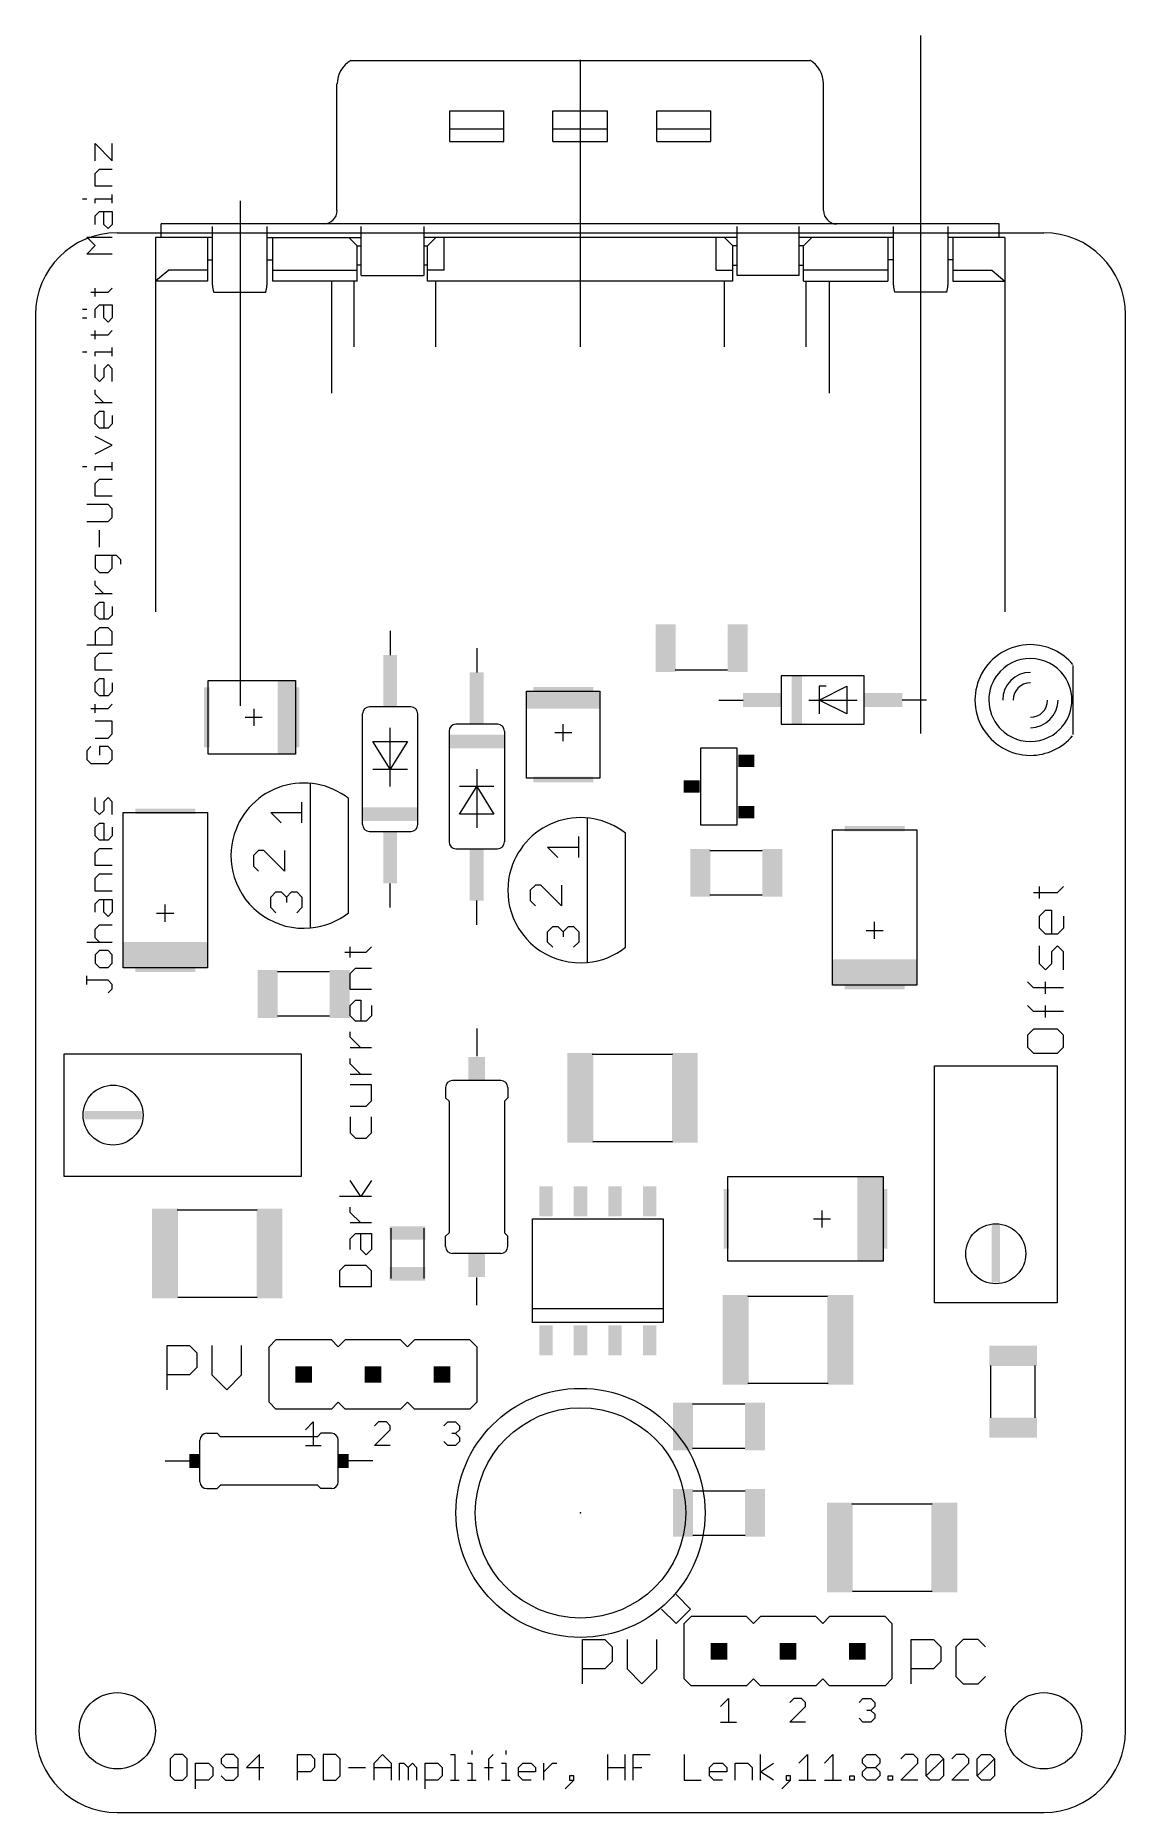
# Model space of a CAD drawing. Extents: x -20 to 20, y -11 to 54.2.
import ezdxf

# ---------------------------------------------------------------- set-up
doc = ezdxf.new("R2010")
doc.units = 0
doc.header["$MEASUREMENT"] = 0
doc.layers.get('0').update_dxf_attribs({"linetype": 'CONTINUOUS'})

# ---------------------------------------------------------------- blocks, each defined once
blk = doc.blocks.new('Op94 PD-Board')
at = {"color": 1, "lineweight": 20}
for p, q in [((12.475, 54.242), (12.475, 28.613)), ((-8.429, 53.327), (8.411, 53.327)), ((0.003, 42.812), (0.003, 53.353)), ((-8.937, 47.816), (-8.937, 52.464)), ((8.919, 47.816), (8.919, 52.464)), ((-4.797, 51.473), (-2.816, 51.473)), ((-4.797, 50.356), (-4.797, 51.473)), ((-2.816, 50.356), (-2.816, 51.473)), ((-1.013, 51.473), (0.994, 51.473)), ((-1.013, 50.356), (-1.013, 51.473)), ((0.994, 50.356), (0.994, 51.473)), ((2.797, 51.473), (4.779, 51.473)), ((2.797, 50.356), (2.797, 51.473)), ((4.779, 50.356), (4.779, 51.473)), ((-17.81, 49.647), (-17.81, 50.274)), ((-17.81, 50.274), (-17.183, 49.647)), ((-17.183, 49.647), (-17.183, 50.274)), ((-4.797, 50.813), (-2.816, 50.813)), ((-4.797, 50.356), (-2.816, 50.356)), ((-1.013, 50.813), (0.994, 50.813)), ((-1.013, 50.356), (0.994, 50.356)), ((2.797, 50.813), (4.779, 50.813)), ((2.797, 50.356), (4.779, 50.356)), ((-17.81, 49.182), (-17.653, 49.339)), ((-17.81, 48.712), (-17.81, 49.182)), ((-17.653, 49.339), (-17.183, 49.339)), ((-17.183, 48.712), (-17.81, 48.712)), ((-17.183, 48.088), (-17.183, 48.402)), ((-18.28, 48.245), (-18.124, 48.245)), ((-17.81, 48.088), (-17.81, 48.245)), ((-17.81, 48.245), (-17.183, 48.245)), ((-17.81, 47.623), (-17.653, 47.78)), ((-17.653, 47.78), (-17.183, 47.78)), ((-17.497, 47.309), (-17.497, 47.78)), ((-17.183, 47.78), (-17.183, 47.309)), ((-12.493, 48.171), (-12.493, 29.629)), ((-17.81, 47.309), (-17.81, 47.623)), ((-17.34, 47.153), (-17.497, 47.309)), ((-17.183, 47.309), (-17.34, 47.153)), ((-17, 47), (17, 47)), ((-15.389, 46.825), (-15.389, 47.333)), ((-9.42, 47.333), (-15.389, 47.333)), ((-13.509, 46.825), (-13.509, 47.231)), ((-11.503, 46.825), (-11.503, 47.231)), ((15.37, 47.333), (-9.42, 47.333)), ((-8.048, 46.825), (-8.048, 47.231)), ((5.744, 47.333), (-5.737, 47.333)), ((-5.737, 46.825), (-5.737, 47.231)), ((5.744, 46.825), (5.744, 47.231)), ((8.03, 46.825), (8.03, 47.231)), ((11.484, 46.825), (11.484, 47.231)), ((13.491, 45.072), (13.491, 47.231)), ((15.37, 46.825), (15.37, 47.333)), ((-17.81, 46.531), (-18.124, 46.844)), ((-18.124, 46.844), (-17.183, 46.844)), ((-18.124, 46.217), (-17.81, 46.531)), ((-15.389, 46.825), (-15.592, 46.825)), ((-15.592, 46.825), (-15.592, 45.225)), ((-13.509, 46.825), (-15.389, 46.825)), ((-13.687, 46.825), (-13.687, 45.225)), ((-13.509, 45.072), (-13.509, 46.825)), ((-11.503, 45.072), (-11.503, 46.825)), ((-11.503, 46.825), (-8.048, 46.825)), ((-11.3, 46.825), (-11.3, 46.012)), ((-10.792, 46.825), (-9.903, 46.825)), ((-8.201, 46.52), (-8.506, 46.825)), ((-8.201, 45.809), (-8.201, 46.52)), ((-8.201, 46.52), (-8.048, 46.52)), ((-8.048, 45.428), (-8.048, 46.825)), ((-5.737, 45.428), (-5.737, 46.825)), ((5.744, 46.825), (-5.737, 46.825)), ((-5.737, 46.52), (-5.61, 46.52)), ((-5.61, 46.52), (-5.305, 46.825)), ((-5.61, 45.809), (-5.61, 46.52)), ((-5, 45.631), (-5, 46.825)), ((4.982, 45.631), (4.982, 46.825)), ((5.591, 46.52), (5.287, 46.825)), ((5.591, 45.809), (5.591, 46.52)), ((5.744, 46.52), (5.591, 46.52)), ((5.744, 45.428), (5.744, 46.825)), ((8.03, 45.428), (8.03, 46.825)), ((11.484, 46.825), (8.03, 46.825)), ((8.182, 46.52), (8.03, 46.52)), ((8.182, 46.52), (8.487, 46.825)), ((8.182, 45.809), (8.182, 46.52)), ((10.773, 46.825), (9.884, 46.825)), ((11.281, 46.825), (11.281, 46.012)), ((11.484, 45.072), (11.484, 46.825)), ((13.669, 46.825), (13.491, 46.825)), ((15.37, 46.825), (13.669, 46.825)), ((13.669, 46.825), (13.669, 45.225)), ((15.574, 46.825), (15.37, 46.825)), ((15.574, 46.825), (15.574, 45.225)), ((-17.183, 46.217), (-18.124, 46.217)), ((-13.687, 46.012), (-13.509, 46.012)), ((-11.503, 46.012), (-11.3, 46.012)), ((-11.3, 46.012), (-11.3, 45.225)), ((-8.201, 45.631), (-8.201, 45.809)), ((-8.048, 45.809), (-8.201, 45.809)), ((-5.61, 45.809), (-5.737, 45.809)), ((-5.61, 45.225), (-5.61, 45.809)), ((5.591, 45.225), (5.591, 45.809)), ((5.591, 45.809), (5.744, 45.809)), ((8.03, 45.809), (8.182, 45.809)), ((8.182, 45.631), (8.182, 45.809)), ((11.281, 46.012), (11.281, 45.225)), ((11.484, 46.012), (11.281, 46.012)), ((13.669, 46.012), (13.491, 46.012)), ((-15.11, 45.631), (-15.592, 45.225)), ((-15.592, 45.225), (-15.592, 33.084)), ((-13.687, 45.225), (-15.592, 45.225)), ((-13.687, 45.631), (-15.11, 45.631)), ((-11.3, 45.631), (-8.201, 45.631)), ((-9.141, 45.225), (-11.3, 45.225)), ((-8.201, 45.225), (-9.141, 45.225)), ((-9.141, 45.225), (-9.141, 41.11)), ((-8.302, 42.812), (-8.302, 45.225)), ((-8.201, 45.225), (-8.201, 45.631)), ((-8.048, 45.428), (-5.762, 45.428)), ((-5, 45.631), (-5.61, 45.631)), ((5.591, 45.225), (-5.61, 45.225)), ((-5.305, 42.812), (-5.305, 45.225)), ((4.982, 45.631), (5.591, 45.631)), ((5.287, 42.812), (5.287, 45.225)), ((8.03, 45.428), (5.744, 45.428)), ((8.182, 45.225), (8.182, 45.631)), ((11.281, 45.631), (8.182, 45.631)), ((8.182, 45.225), (9.122, 45.225)), ((8.284, 42.812), (8.284, 45.225)), ((9.122, 45.225), (11.281, 45.225)), ((9.122, 45.225), (9.122, 41.11)), ((13.669, 45.631), (15.091, 45.631)), ((13.669, 45.225), (15.574, 45.225)), ((15.091, 45.631), (15.574, 45.225)), ((15.574, 45.225), (15.574, 33.084)), ((-17.967, 44.815), (-17.34, 44.815)), ((-17.81, 44.658), (-17.81, 44.971)), ((-17.34, 44.815), (-17.183, 44.971)), ((-13.459, 44.818), (-11.554, 44.818)), ((13.44, 44.818), (11.535, 44.818)), ((-20, 44), (-20, -8)), ((-18.28, 44.193), (-18.124, 44.193)), ((-18.28, 43.879), (-18.124, 43.879)), ((-17.81, 44.193), (-17.653, 44.349)), ((-17.81, 43.879), (-17.81, 44.193)), ((-17.653, 44.349), (-17.183, 44.349)), ((-17.497, 43.879), (-17.497, 44.349)), ((-17.34, 43.722), (-17.497, 43.879)), ((-17.183, 43.879), (-17.34, 43.722)), ((-17.183, 44.349), (-17.183, 43.879)), ((20, -8), (20, 44)), ((-17.967, 43.256), (-17.34, 43.256)), ((-17.81, 43.099), (-17.81, 43.412)), ((-17.34, 43.256), (-17.183, 43.412)), ((-18.28, 42.632), (-18.124, 42.632)), ((-17.81, 42.475), (-17.81, 42.632)), ((-17.81, 42.632), (-17.183, 42.632)), ((-17.183, 42.475), (-17.183, 42.789)), ((-17.81, 41.697), (-17.81, 42.167)), ((-17.34, 42.167), (-17.497, 42.01)), ((-17.497, 42.01), (-17.497, 41.697)), ((-17.183, 42.01), (-17.34, 42.167)), ((-17.183, 41.54), (-17.183, 42.01)), ((-17.653, 41.54), (-17.81, 41.697)), ((-17.81, 41.074), (-17.81, 41.231)), ((-17.497, 41.697), (-17.653, 41.54)), ((-17.497, 40.76), (-17.81, 41.074)), ((-17.183, 40.76), (-17.81, 40.76)), ((-17.81, 40.295), (-17.653, 40.452)), ((-17.653, 40.452), (-17.497, 40.452)), ((-17.497, 40.452), (-17.497, 39.825)), ((-17.81, 39.981), (-17.81, 40.295)), ((-17.653, 39.825), (-17.81, 39.981)), ((-17.34, 39.825), (-17.653, 39.825)), ((-17.183, 39.981), (-17.34, 39.825)), ((-17.183, 40.295), (-17.183, 39.981)), ((-17.183, 39.203), (-17.81, 39.516)), ((-17.81, 38.889), (-17.183, 39.203)), ((-17.183, 38.266), (-17.183, 38.579)), ((-18.28, 38.422), (-18.124, 38.422)), ((-17.81, 38.266), (-17.81, 38.422)), ((-17.81, 38.422), (-17.183, 38.422)), ((-17.81, 37.8), (-17.653, 37.957)), ((-17.653, 37.957), (-17.183, 37.957)), ((-17.81, 37.33), (-17.81, 37.8)), ((-17.183, 37.33), (-17.81, 37.33)), ((-17.34, 37.022), (-18.124, 37.022)), ((-17.183, 36.865), (-17.34, 37.022)), ((-17.34, 36.395), (-17.183, 36.551)), ((-17.183, 36.551), (-17.183, 36.865)), ((-18.124, 36.395), (-17.34, 36.395)), ((-17.653, 35.459), (-17.653, 36.086)), ((-17.026, 35.151), (-17.81, 35.151)), ((-17.81, 35.151), (-17.81, 34.68)), ((-17.81, 34.68), (-17.653, 34.524)), ((-17.34, 34.524), (-17.183, 34.68)), ((-17.183, 34.68), (-17.183, 35.151)), ((-16.87, 34.994), (-17.026, 35.151)), ((-16.87, 34.837), (-16.87, 34.994)), ((-17.81, 34.058), (-17.81, 34.215)), ((-17.497, 33.744), (-17.81, 34.058)), ((-17.653, 34.524), (-17.34, 34.524)), ((-17.183, 33.744), (-17.81, 33.744)), ((-17.81, 33.279), (-17.653, 33.436)), ((-17.81, 32.965), (-17.81, 33.279)), ((-17.653, 33.436), (-17.497, 33.436)), ((-17.497, 33.436), (-17.497, 32.809)), ((-17.183, 33.279), (-17.183, 32.965)), ((-17.653, 32.809), (-17.81, 32.965)), ((-17.34, 32.809), (-17.653, 32.809)), ((-17.183, 32.965), (-17.34, 32.809)), ((-17.653, 32.5), (-17.81, 32.343)), ((-17.81, 32.343), (-17.81, 31.873)), ((-17.34, 32.5), (-17.653, 32.5)), ((-17.183, 32.343), (-17.34, 32.5)), ((-17.183, 31.873), (-17.183, 32.343)), ((-6.985, 32.385), (-6.985, 31.496)), ((-18.124, 31.873), (-17.183, 31.873)), ((-17.81, 31.408), (-17.653, 31.565)), ((-17.81, 30.938), (-17.81, 31.408)), ((-17.653, 31.565), (-17.183, 31.565)), ((-3.81, 31.75), (-3.81, 30.861)), ((-17.183, 30.938), (-17.81, 30.938)), ((5.397, 30.937), (3.48, 30.937)), ((10.414, 30.734), (7.366, 30.734)), ((7.366, 30.734), (7.366, 28.956)), ((10.414, 28.956), (10.414, 30.734)), ((18.085, 28.575), (18.085, 31.115)), ((-17.81, 30.473), (-17.653, 30.629)), ((-17.81, 30.159), (-17.81, 30.473)), ((-17.653, 30.002), (-17.81, 30.159)), ((-17.653, 30.629), (-17.497, 30.629)), ((-17.497, 30.629), (-17.497, 30.002)), ((-17.183, 30.159), (-17.34, 30.002)), ((-17.183, 30.473), (-17.183, 30.159)), ((-13.665, 27.86), (-13.665, 30.56)), ((-13.665, 30.56), (-10.465, 30.56)), ((-10.465, 30.56), (-10.465, 27.86)), ((-1.985, 26.975), (-1.985, 30.175)), ((-1.985, 30.175), (0.715, 30.175)), ((0.715, 30.175), (0.715, 26.975)), ((8.763, 29.845), (9.779, 30.353)), ((9.017, 30.353), (8.763, 30.353)), ((8.763, 30.353), (8.763, 29.845)), ((9.779, 30.353), (9.779, 29.337)), ((-17.967, 29.535), (-17.34, 29.535)), ((-17.81, 29.379), (-17.81, 29.692)), ((-17.34, 30.002), (-17.653, 30.002)), ((-17.34, 29.535), (-17.183, 29.692)), ((-11.992, 29.523), (-11.992, 28.895)), ((-6.223, 29.591), (-7.747, 29.591)), ((5.08, 29.845), (5.969, 29.845)), ((8.382, 29.845), (8.763, 29.845)), ((9.779, 29.337), (8.763, 29.845)), ((8.763, 29.845), (10.16, 29.845)), ((8.763, 29.845), (8.763, 29.337)), ((12.7, 29.845), (11.811, 29.845)), ((-17.183, 29.07), (-17.81, 29.07)), ((-17.183, 28.6), (-17.183, 29.07)), ((-12.306, 29.209), (-11.679, 29.209)), ((-8.001, 25.273), (-8.001, 29.337)), ((-6.985, 27.305), (-6.985, 28.829)), ((-5.969, 25.273), (-5.969, 29.337)), ((-3.048, 28.956), (-4.572, 28.956)), ((-0.634, 28.334), (-0.634, 28.961)), ((7.366, 28.956), (10.414, 28.956)), ((-17.967, 28.135), (-18.124, 27.978)), ((-17.81, 28.443), (-17.34, 28.443)), ((-17.34, 28.135), (-17.653, 28.135)), ((-17.653, 28.135), (-17.653, 27.821)), ((-17.34, 28.443), (-17.183, 28.6)), ((-17.183, 27.978), (-17.34, 28.135)), ((-7.62, 28.321), (-6.35, 28.321)), ((-6.985, 27.305), (-7.62, 28.321)), ((-6.35, 28.321), (-6.985, 27.305)), ((-4.826, 28.702), (-4.826, 24.638)), ((-2.794, 28.702), (-2.794, 24.638)), ((-0.948, 28.648), (-0.32, 28.648)), ((4.42, 28.092), (5.74, 28.092)), ((4.42, 25.248), (4.42, 28.092)), ((5.74, 28.092), (5.74, 25.248)), ((-18.124, 27.978), (-18.124, 27.664)), ((-18.124, 27.664), (-17.967, 27.508)), ((-17.967, 27.508), (-17.34, 27.508)), ((-17.34, 27.508), (-17.183, 27.664)), ((-17.183, 27.664), (-17.183, 27.978)), ((-10.465, 27.86), (-13.665, 27.86)), ((-9.906, 26.384), (-9.906, 26.785)), ((-7.62, 27.305), (-6.985, 27.305)), ((-6.985, 26.67), (-6.985, 27.305)), ((-6.985, 27.305), (-6.35, 27.305)), ((-3.81, 27.305), (-3.81, 26.67)), ((0.715, 26.975), (-1.985, 26.975)), ((-17.81, 25.793), (-17.81, 26.264)), ((-17.34, 26.264), (-17.497, 26.107)), ((-17.497, 26.107), (-17.497, 25.793)), ((-17.183, 26.107), (-17.34, 26.264)), ((-17.183, 25.637), (-17.183, 26.107)), ((-10.223, 25.337), (-10.223, 26.099)), ((-9.906, 24.416), (-9.906, 26.384)), ((-8.509, 22.035), (-8.509, 26.224)), ((-4.445, 25.654), (-3.81, 26.67)), ((-3.81, 26.67), (-4.445, 26.67)), ((-3.81, 26.67), (-3.81, 25.146)), ((-3.81, 26.67), (-3.175, 25.654)), ((-3.175, 26.67), (-3.81, 26.67)), ((-17.653, 25.637), (-17.81, 25.793)), ((-17.497, 25.793), (-17.653, 25.637)), ((-16.79, 20.01), (-16.79, 25.71)), ((-16.79, 25.71), (-13.69, 25.71)), ((-13.69, 25.71), (-13.69, 20.01)), ((-10.986, 25.337), (-11.367, 25.718)), ((-11.367, 25.718), (-10.223, 25.718)), ((-3.175, 25.654), (-4.445, 25.654)), ((0.254, 25.114), (0.254, 25.515)), ((-17.81, 25.171), (-17.653, 25.328)), ((-17.81, 24.858), (-17.81, 25.171)), ((-17.653, 24.701), (-17.81, 24.858)), ((-17.653, 25.328), (-17.497, 25.328)), ((-17.497, 25.328), (-17.497, 24.701)), ((-17.183, 24.858), (-17.34, 24.701)), ((-17.183, 25.171), (-17.183, 24.858)), ((-7.747, 25.019), (-6.223, 25.019)), ((-0.064, 24.067), (-0.064, 24.829)), ((0.254, 23.146), (0.254, 25.114)), ((1.651, 20.765), (1.651, 24.954)), ((5.74, 25.248), (4.42, 25.248)), ((9.245, 19.375), (9.245, 25.075)), ((9.245, 25.075), (12.345, 25.075)), ((12.345, 25.075), (12.345, 19.375)), ((-17.81, 24.236), (-17.653, 24.393)), ((-17.81, 23.766), (-17.81, 24.236)), ((-17.34, 24.701), (-17.653, 24.701)), ((-17.653, 24.393), (-17.183, 24.393)), ((-11.812, 24.321), (-12.002, 24.13)), ((-11.621, 24.321), (-11.812, 24.321)), ((-10.858, 23.558), (-11.621, 24.321)), ((-10.858, 24.321), (-10.858, 23.558)), ((-9.906, 23.844), (-9.906, 24.416)), ((-4.572, 24.384), (-3.048, 24.384)), ((-0.826, 24.067), (-1.207, 24.448)), ((-1.207, 24.448), (-0.064, 24.448)), ((6.668, 24.308), (4.75, 24.308)), ((-17.183, 23.766), (-17.81, 23.766)), ((-12.002, 24.13), (-12.002, 23.749)), ((-12.002, 23.749), (-11.812, 23.558)), ((-9.906, 21.876), (-9.906, 23.844)), ((-17.81, 23.3), (-17.653, 23.457)), ((-17.81, 22.83), (-17.81, 23.3)), ((-17.653, 23.457), (-17.183, 23.457)), ((-6.985, 22.225), (-6.985, 23.114)), ((-1.652, 23.051), (-1.842, 22.86)), ((-1.842, 22.86), (-1.842, 22.479)), ((-1.461, 23.051), (-1.652, 23.051)), ((-0.699, 22.288), (-1.461, 23.051)), ((-0.699, 23.051), (-0.699, 22.288)), ((0.254, 22.574), (0.254, 23.146)), ((16.848, 22.554), (16.848, 22.994)), ((17.509, 22.774), (17.729, 22.994)), ((-17.183, 22.83), (-17.81, 22.83)), ((-17.81, 22.365), (-17.653, 22.522)), ((-17.81, 22.051), (-17.81, 22.365)), ((-17.653, 22.522), (-17.183, 22.522)), ((-17.497, 22.051), (-17.497, 22.522)), ((-17.183, 22.522), (-17.183, 22.051)), ((-15.242, 21.706), (-15.242, 22.334)), ((-11.367, 22.606), (-11.177, 22.797)), ((-11.367, 22.225), (-11.367, 22.606)), ((-11.177, 22.035), (-11.367, 22.225)), ((-11.177, 22.797), (-10.986, 22.797)), ((-10.986, 22.797), (-10.795, 22.606)), ((-10.795, 22.606), (-10.605, 22.797)), ((-10.795, 22.606), (-10.795, 22.416)), ((-10.605, 22.797), (-10.414, 22.797)), ((-10.414, 22.797), (-10.223, 22.606)), ((-10.223, 22.225), (-10.414, 22.035)), ((-10.223, 22.606), (-10.223, 22.225)), ((-3.81, 21.59), (-3.81, 22.479)), ((-1.842, 22.479), (-1.652, 22.288)), ((0.254, 20.606), (0.254, 22.574)), ((6.668, 22.682), (4.75, 22.682)), ((16.628, 22.774), (17.509, 22.774)), ((-17.81, 21.429), (-17.653, 21.586)), ((-17.653, 21.586), (-17.183, 21.586)), ((-17.34, 21.895), (-17.497, 22.051)), ((-17.183, 22.051), (-17.34, 21.895)), ((-15.556, 22.02), (-14.928, 22.02)), ((-9.906, 21.475), (-9.906, 21.876)), ((10.793, 21.072), (10.793, 21.698)), ((16.848, 21.905), (17.068, 22.125)), ((16.848, 21.464), (16.848, 21.905)), ((17.068, 22.125), (17.289, 22.125)), ((17.289, 22.125), (17.289, 21.244)), ((17.729, 21.905), (17.729, 21.464)), ((-18.124, 20.959), (-17.183, 20.959)), ((-17.81, 21.116), (-17.81, 21.429)), ((-17.653, 20.959), (-17.81, 21.116)), ((-1.207, 21.336), (-1.017, 21.527)), ((-1.207, 20.955), (-1.207, 21.336)), ((-1.017, 20.765), (-1.207, 20.955)), ((-1.017, 21.527), (-0.826, 21.527)), ((-0.826, 21.527), (-0.635, 21.336)), ((-0.635, 21.336), (-0.445, 21.527)), ((-0.635, 21.336), (-0.635, 21.146)), ((-0.445, 21.527), (-0.254, 21.527)), ((-0.254, 21.527), (-0.064, 21.336)), ((-0.064, 20.955), (-0.254, 20.765)), ((-0.064, 21.336), (-0.064, 20.955)), ((10.479, 21.385), (11.107, 21.385)), ((17.068, 21.244), (16.848, 21.464)), ((17.509, 21.244), (17.068, 21.244)), ((17.729, 21.464), (17.509, 21.244)), ((-17.653, 20.651), (-17.81, 20.494)), ((-17.81, 20.494), (-17.81, 20.18)), ((-17.34, 20.651), (-17.653, 20.651)), ((-17.183, 20.494), (-17.34, 20.651)), ((-17.183, 20.18), (-17.183, 20.494)), ((-8.645, 20.583), (-7.866, 20.583)), ((-8.45, 20.389), (-8.45, 20.778)), ((-7.866, 20.583), (-7.671, 20.778)), ((0.254, 20.205), (0.254, 20.606)), ((16.848, 20.154), (16.848, 20.815)), ((17.509, 20.815), (17.289, 20.595)), ((17.289, 20.595), (17.289, 20.154)), ((17.729, 20.595), (17.509, 20.815)), ((17.729, 19.934), (17.729, 20.595)), ((-18.124, 19.402), (-18.124, 19.715)), ((-17.81, 20.18), (-17.653, 20.024)), ((-17.653, 20.024), (-17.34, 20.024)), ((-17.34, 20.024), (-17.183, 20.18)), ((-13.69, 20.01), (-16.79, 20.01)), ((-9.207, 19.863), (-11.125, 19.863)), ((-8.45, 19.804), (-8.255, 19.999)), ((-8.45, 19.219), (-8.45, 19.804)), ((-8.255, 19.999), (-7.671, 19.999)), ((17.068, 19.934), (16.848, 20.154)), ((17.289, 20.154), (17.068, 19.934)), ((-17.34, 19.558), (-18.124, 19.558)), ((-17.183, 19.402), (-17.34, 19.558)), ((-17.34, 19.088), (-17.183, 19.245)), ((-17.183, 19.245), (-17.183, 19.402)), ((-7.671, 19.219), (-8.45, 19.219)), ((12.345, 19.375), (9.245, 19.375)), ((16.628, 19.281), (16.407, 19.502)), ((17.729, 19.281), (16.628, 19.281)), ((17.068, 19.061), (17.068, 19.502)), ((-8.45, 18.634), (-8.255, 18.829)), ((-8.45, 18.245), (-8.45, 18.634)), ((-8.255, 18.829), (-8.06, 18.829)), ((-8.06, 18.829), (-8.06, 18.05)), ((-7.671, 18.634), (-7.671, 18.245)), ((16.628, 18.408), (16.407, 18.629)), ((17.729, 18.408), (16.628, 18.408)), ((17.068, 18.188), (17.068, 18.629)), ((-9.207, 18.237), (-11.125, 18.237)), ((-8.255, 18.05), (-8.45, 18.245)), ((-8.45, 17.465), (-8.45, 17.66)), ((-7.866, 18.05), (-8.255, 18.05)), ((-7.671, 18.245), (-7.866, 18.05)), ((-3.81, 17.78), (-3.81, 16.764)), ((16.628, 17.759), (16.407, 17.539)), ((17.509, 17.759), (16.628, 17.759)), ((17.729, 17.539), (17.509, 17.759)), ((-8.06, 17.076), (-8.45, 17.465)), ((-7.671, 17.076), (-8.45, 17.076)), ((16.407, 17.539), (16.407, 17.099)), ((16.407, 17.099), (16.628, 16.878)), ((17.509, 16.878), (17.729, 17.099)), ((17.729, 17.099), (17.729, 17.539)), ((-18.955, 12.355), (-18.955, 16.855)), ((-18.955, 16.855), (-10.255, 16.855)), ((-10.255, 16.855), (-10.255, 12.355)), ((-8.45, 16.491), (-8.45, 16.686)), ((-8.06, 16.101), (-8.45, 16.491)), ((0.432, 16.84), (3.378, 16.84)), ((12.99, 16.415), (17.49, 16.415)), ((12.99, 7.715), (12.99, 16.415)), ((16.628, 16.878), (17.509, 16.878)), ((17.49, 16.415), (17.49, 7.715)), ((-7.671, 16.101), (-8.45, 16.101)), ((-7.671, 15.711), (-8.45, 15.711)), ((-7.671, 15.127), (-7.671, 15.711)), ((-2.921, 15.875), (-4.699, 15.875)), ((-7.866, 14.932), (-7.671, 15.127)), ((-4.953, 15.621), (-4.953, 15.24)), ((-4.826, 15.113), (-4.953, 15.24)), ((-4.826, 15.113), (-4.826, 10.287)), ((-2.794, 15.113), (-2.667, 15.24)), ((-2.794, 15.113), (-2.794, 10.287)), ((-2.667, 15.621), (-2.667, 15.24)), ((-8.45, 14.932), (-7.866, 14.932)), ((-8.45, 14.542), (-8.45, 13.957)), ((-7.671, 13.957), (-7.671, 14.542)), ((-8.45, 13.957), (-8.255, 13.762)), ((-8.255, 13.762), (-7.866, 13.762)), ((-7.866, 13.762), (-7.671, 13.957)), ((0.457, 13.64), (3.378, 13.64)), ((-10.255, 12.355), (-18.955, 12.355)), ((-8.06, 11.619), (-8.45, 12.203)), ((-7.671, 12.203), (-8.06, 11.619)), ((5.405, 9.245), (5.405, 12.345)), ((5.405, 12.345), (11.105, 12.345)), ((11.105, 12.345), (11.105, 9.245)), ((-14.808, 11.125), (-11.862, 11.125)), ((-7.671, 11.619), (-8.84, 11.619)), ((-8.45, 11.034), (-8.45, 11.229)), ((8.863, 11.107), (8.863, 10.48)), ((-8.06, 10.644), (-8.45, 11.034)), ((-7.671, 10.644), (-8.45, 10.644)), ((-6.95, 8.6), (-6.95, 10.45)), ((-5.75, 10.45), (-5.75, 8.6)), ((-1.765, 7.49), (-1.765, 10.79)), ((-1.765, 10.79), (3.035, 10.79)), ((3.035, 10.79), (3.035, 7.49)), ((8.549, 10.794), (9.176, 10.794)), ((-8.45, 10.06), (-8.255, 10.255)), ((-8.45, 9.67), (-8.45, 10.06)), ((-8.255, 10.255), (-7.671, 10.255)), ((-8.06, 9.67), (-8.06, 10.255)), ((-7.671, 10.255), (-7.671, 9.67)), ((-4.826, 10.287), (-4.953, 10.16)), ((-4.953, 9.779), (-4.953, 10.16)), ((-2.794, 10.287), (-2.667, 10.16)), ((-2.667, 9.779), (-2.667, 10.16)), ((-7.866, 9.475), (-8.06, 9.67)), ((-7.671, 9.67), (-7.866, 9.475)), ((-2.921, 9.525), (-4.699, 9.525)), ((11.105, 9.245), (5.405, 9.245)), ((-8.645, 9.085), (-8.84, 8.89)), ((-8.84, 8.89), (-8.84, 8.306)), ((-7.866, 9.085), (-8.645, 9.085)), ((-7.671, 8.89), (-7.866, 9.085)), ((-7.671, 8.306), (-7.671, 8.89)), ((-3.81, 7.62), (-3.81, 8.636)), ((-14.783, 7.925), (-11.862, 7.925)), ((-8.84, 8.306), (-7.671, 8.306)), ((9.068, 7.95), (6.147, 7.95)), ((-1.765, 6.99), (-1.765, 7.49)), ((3.035, 7.49), (-1.765, 7.49)), ((3.035, 7.49), (3.035, 6.99)), ((17.49, 7.715), (12.99, 7.715)), ((3.035, 6.99), (-1.765, 6.99)), ((-15.164, 4.521), (-15.164, 6.148)), ((-15.164, 6.148), (-14.35, 6.148)), ((-14.35, 6.148), (-14.079, 5.877)), ((-14.079, 5.877), (-14.079, 5.335)), ((-13.527, 6.148), (-13.527, 5.064)), ((-12.442, 5.064), (-12.442, 6.148)), ((-11.43, 6.096), (-11.176, 6.35)), ((-11.43, 4.064), (-11.43, 6.096)), ((-9.144, 6.35), (-11.176, 6.35)), ((-9.144, 6.35), (-8.89, 6.096)), ((-8.89, 6.096), (-8.636, 6.35)), ((-6.604, 6.35), (-8.636, 6.35)), ((-6.604, 6.35), (-6.35, 6.096)), ((-6.35, 6.096), (-6.096, 6.35)), ((-4.064, 6.35), (-6.096, 6.35)), ((-4.064, 6.35), (-3.81, 6.096)), ((-3.81, 6.096), (-3.81, 4.064)), ((-14.079, 5.335), (-14.35, 5.064)), ((15.062, 3.493), (15.062, 5.41)), ((16.688, 3.493), (16.688, 5.41)), ((-14.35, 5.064), (-15.164, 5.064)), ((-13.527, 5.064), (-12.984, 4.521)), ((-12.984, 4.521), (-12.442, 5.064)), ((9.093, 4.75), (6.147, 4.75)), ((-11.43, 4.064), (-11.176, 3.81)), ((-9.144, 3.81), (-8.89, 4.064)), ((-8.89, 4.064), (-8.636, 3.81)), ((-6.604, 3.81), (-6.35, 4.064)), ((-6.35, 4.064), (-6.096, 3.81)), ((-4.064, 3.81), (-3.81, 4.064)), ((6.032, 3.988), (4.115, 3.988)), ((-9.144, 3.81), (-11.176, 3.81)), ((-10.097, 3.053), (-9.808, 3.341)), ((-9.808, 3.341), (-9.808, 2.477)), ((-6.604, 3.81), (-8.636, 3.81)), ((-7.412, 3.341), (-7.556, 3.197)), ((-7.124, 3.341), (-7.412, 3.341)), ((-6.98, 3.197), (-7.124, 3.341)), ((-4.064, 3.81), (-6.096, 3.81)), ((-5.016, 3.197), (-4.872, 3.341)), ((-4.872, 3.341), (-4.584, 3.341)), ((-4.584, 3.341), (-4.44, 3.197)), ((-13.97, 1.143), (-13.97, 2.667)), ((-13.716, 2.921), (-13.335, 2.921)), ((-13.208, 2.794), (-13.335, 2.921)), ((-9.652, 2.794), (-13.208, 2.794)), ((-9.652, 2.794), (-9.525, 2.921)), ((-9.144, 2.921), (-9.525, 2.921)), ((-8.89, 1.143), (-8.89, 2.667)), ((-7.556, 2.477), (-6.98, 3.053)), ((-6.98, 3.053), (-6.98, 3.197)), ((-4.872, 2.477), (-5.016, 2.62)), ((-4.584, 2.909), (-4.728, 2.909)), ((-4.44, 3.053), (-4.584, 2.909)), ((-4.584, 2.909), (-4.44, 2.765)), ((-4.44, 2.62), (-4.584, 2.477)), ((-4.44, 3.197), (-4.44, 3.053)), ((-4.44, 2.765), (-4.44, 2.62)), ((-10.097, 2.477), (-9.52, 2.477)), ((-6.98, 2.477), (-7.556, 2.477)), ((-4.584, 2.477), (-4.872, 2.477)), ((6.032, 2.362), (4.115, 2.362)), ((-15.24, 1.905), (-14.351, 1.905)), ((-7.62, 1.905), (-8.509, 1.905)), ((-13.716, 0.889), (-13.335, 0.889)), ((-13.208, 1.016), (-13.335, 0.889)), ((-9.652, 1.016), (-13.208, 1.016)), ((-9.652, 1.016), (-9.525, 0.889)), ((-9.144, 0.889), (-9.525, 0.889)), ((4.128, 0.813), (6.045, 0.813)), ((9.957, 0.33), (12.903, 0.33)), ((4.128, -0.813), (6.045, -0.813)), ((4.039, -3.531), (3.505, -2.997)), ((9.982, -2.87), (12.903, -2.87)), ((2.972, -3.531), (3.505, -4.064)), ((3.505, -4.064), (4.039, -3.531)), ((3.81, -4.064), (4.064, -3.81)), ((6.096, -3.81), (4.064, -3.81)), ((6.096, -3.81), (6.35, -4.064)), ((6.35, -4.064), (6.604, -3.81)), ((8.636, -3.81), (6.604, -3.81)), ((8.636, -3.81), (8.89, -4.064)), ((8.89, -4.064), (9.144, -3.81)), ((11.176, -3.81), (9.144, -3.81)), ((11.176, -3.81), (11.43, -4.064)), ((3.81, -6.096), (3.81, -4.064)), ((11.43, -4.064), (11.43, -6.096)), ((0.076, -6.274), (0.076, -4.647)), ((0.076, -4.647), (0.89, -4.647)), ((0.89, -4.647), (1.161, -4.918)), ((1.161, -4.918), (1.161, -5.46)), ((1.713, -4.647), (1.713, -5.731)), ((2.798, -5.731), (2.798, -4.647)), ((12.141, -6.274), (12.141, -4.647)), ((12.141, -4.647), (12.955, -4.647)), ((12.955, -4.647), (13.226, -4.918)), ((13.226, -4.918), (13.226, -5.46)), ((14.049, -4.647), (13.778, -4.918)), ((13.778, -4.918), (13.778, -6.003)), ((14.592, -4.647), (14.049, -4.647)), ((14.863, -4.918), (14.592, -4.647)), ((0.89, -5.731), (0.076, -5.731)), ((1.161, -5.46), (0.89, -5.731)), ((1.713, -5.731), (2.256, -6.274)), ((2.256, -6.274), (2.798, -5.731)), ((12.955, -5.731), (12.141, -5.731)), ((13.226, -5.46), (12.955, -5.731)), ((3.81, -6.096), (4.064, -6.35)), ((6.096, -6.35), (4.064, -6.35)), ((6.096, -6.35), (6.35, -6.096)), ((6.35, -6.096), (6.604, -6.35)), ((8.636, -6.35), (6.604, -6.35)), ((8.636, -6.35), (8.89, -6.096)), ((8.89, -6.096), (9.144, -6.35)), ((11.176, -6.35), (9.144, -6.35)), ((11.176, -6.35), (11.43, -6.096)), ((13.778, -6.003), (14.049, -6.274)), ((14.049, -6.274), (14.592, -6.274)), ((14.592, -6.274), (14.863, -6.003)), ((5.144, -7.107), (5.432, -6.819)), ((5.432, -6.819), (5.432, -7.684)), ((7.827, -6.819), (7.684, -6.963)), ((7.684, -7.684), (8.26, -7.107)), ((8.116, -6.819), (7.827, -6.819)), ((8.26, -6.963), (8.116, -6.819)), ((8.26, -7.107), (8.26, -6.963)), ((10.223, -6.963), (10.367, -6.819)), ((10.367, -6.819), (10.656, -6.819)), ((10.656, -6.819), (10.8, -6.963)), ((10.8, -7.107), (10.656, -7.251)), ((10.8, -6.963), (10.8, -7.107)), ((5.144, -7.684), (5.72, -7.684)), ((8.26, -7.684), (7.684, -7.684)), ((10.367, -7.684), (10.223, -7.54)), ((10.656, -7.684), (10.367, -7.684)), ((10.656, -7.251), (10.512, -7.251)), ((10.656, -7.251), (10.8, -7.395)), ((10.8, -7.54), (10.656, -7.684)), ((10.8, -7.395), (10.8, -7.54)), ((-14.904, -8.876), (-15.061, -9.033)), ((-15.061, -9.033), (-15.061, -9.66)), ((-14.591, -8.876), (-14.904, -8.876)), ((-14.434, -9.033), (-14.591, -8.876)), ((-14.434, -9.66), (-14.434, -9.033)), ((-13.033, -8.876), (-13.19, -9.033)), ((-13.19, -9.033), (-13.19, -9.189)), ((-12.72, -8.876), (-13.033, -8.876)), ((-12.563, -9.033), (-12.72, -8.876)), ((-12.563, -9.66), (-12.563, -9.033)), ((-11.784, -8.876), (-12.255, -9.346)), ((-11.784, -9.816), (-11.784, -8.876)), ((-10.384, -9.816), (-10.384, -8.876)), ((-10.384, -8.876), (-9.913, -8.876)), ((-9.913, -8.876), (-9.757, -9.033)), ((-9.757, -9.033), (-9.757, -9.346)), ((-9.448, -8.876), (-9.448, -9.816)), ((-8.978, -8.876), (-9.448, -8.876)), ((-8.821, -9.033), (-8.978, -8.876)), ((-8.821, -9.66), (-8.821, -9.033)), ((-7.577, -9.189), (-7.264, -8.876)), ((-7.264, -8.876), (-6.95, -9.189)), ((-4.771, -8.876), (-4.614, -8.876)), ((-4.614, -8.876), (-4.614, -9.816)), ((-3.99, -8.719), (-3.99, -8.876)), ((-3.367, -9.033), (-3.21, -8.876)), ((-3.367, -9.816), (-3.367, -9.033)), ((-2.743, -8.719), (-2.743, -8.876)), ((0.998, -9.816), (0.998, -8.876)), ((1.625, -8.876), (1.625, -9.816)), ((1.933, -9.816), (1.933, -8.876)), ((1.933, -8.876), (2.56, -8.876)), ((3.804, -8.876), (3.804, -9.816)), ((6.611, -9.816), (6.611, -8.876)), ((8.014, -9.189), (8.327, -8.876)), ((8.327, -8.876), (8.327, -9.816)), ((8.949, -9.189), (9.263, -8.876)), ((9.263, -8.876), (9.263, -9.816)), ((10.353, -9.033), (10.509, -8.876)), ((10.353, -9.189), (10.353, -9.033)), ((10.509, -8.876), (10.823, -8.876)), ((10.823, -8.876), (10.98, -9.033)), ((10.98, -9.033), (10.98, -9.189)), ((11.913, -8.876), (11.756, -9.033)), ((12.226, -8.876), (11.913, -8.876)), ((12.383, -9.033), (12.226, -8.876)), ((12.383, -9.189), (12.383, -9.033)), ((12.691, -9.033), (12.848, -8.876)), ((12.691, -9.66), (12.691, -9.033)), ((12.691, -9.66), (13.318, -9.033)), ((12.848, -8.876), (13.162, -8.876)), ((13.162, -8.876), (13.318, -9.033)), ((13.318, -9.033), (13.318, -9.66)), ((13.784, -8.876), (13.627, -9.033)), ((14.097, -8.876), (13.784, -8.876)), ((14.254, -9.033), (14.097, -8.876)), ((14.254, -9.189), (14.254, -9.033)), ((14.562, -9.033), (14.719, -8.876)), ((14.562, -9.66), (14.562, -9.033)), ((14.562, -9.66), (15.189, -9.033)), ((14.719, -8.876), (15.033, -8.876)), ((15.033, -8.876), (15.189, -9.033)), ((15.189, -9.033), (15.189, -9.66)), ((-15.061, -9.66), (-14.904, -9.816)), ((-14.591, -9.816), (-14.434, -9.66)), ((-14.126, -10.13), (-14.126, -9.189)), ((-14.126, -9.189), (-13.655, -9.189)), ((-13.655, -9.189), (-13.499, -9.346)), ((-13.499, -9.66), (-13.655, -9.816)), ((-13.499, -9.346), (-13.499, -9.66)), ((-13.19, -9.189), (-13.033, -9.346)), ((-13.19, -9.66), (-13.033, -9.816)), ((-13.033, -9.346), (-12.563, -9.346)), ((-12.72, -9.816), (-12.563, -9.66)), ((-12.255, -9.346), (-11.628, -9.346)), ((-9.913, -9.503), (-10.384, -9.503)), ((-9.757, -9.346), (-9.913, -9.503)), ((-8.978, -9.816), (-8.821, -9.66)), ((-8.513, -9.346), (-7.886, -9.346)), ((-7.577, -9.816), (-7.577, -9.189)), ((-7.577, -9.346), (-6.95, -9.346)), ((-6.95, -9.189), (-6.95, -9.816)), ((-6.642, -9.816), (-6.642, -9.189)), ((-6.642, -9.189), (-6.485, -9.189)), ((-6.485, -9.189), (-6.328, -9.346)), ((-6.328, -9.346), (-6.171, -9.189)), ((-6.328, -9.346), (-6.328, -9.816)), ((-6.171, -9.189), (-6.015, -9.346)), ((-6.015, -9.346), (-6.015, -9.816)), ((-5.706, -10.13), (-5.706, -9.189)), ((-5.706, -9.189), (-5.236, -9.189)), ((-5.236, -9.189), (-5.079, -9.346)), ((-5.079, -9.66), (-5.236, -9.816)), ((-5.079, -9.346), (-5.079, -9.66)), ((-4.147, -9.189), (-3.99, -9.189)), ((-3.99, -9.189), (-3.99, -9.816)), ((-3.523, -9.346), (-3.21, -9.346)), ((-2.9, -9.189), (-2.743, -9.189)), ((-2.743, -9.189), (-2.743, -9.816)), ((-2.276, -9.346), (-2.12, -9.189)), ((-2.276, -9.66), (-2.276, -9.346)), ((-1.649, -9.503), (-2.276, -9.503)), ((-2.12, -9.816), (-2.276, -9.66)), ((-2.12, -9.189), (-1.806, -9.189)), ((-1.806, -9.189), (-1.649, -9.346)), ((-1.649, -9.346), (-1.649, -9.503)), ((-1.341, -9.816), (-1.341, -9.189)), ((-1.341, -9.503), (-1.027, -9.189)), ((-1.027, -9.189), (-0.87, -9.189)), ((-0.248, -9.66), (-0.405, -9.66)), ((-0.405, -9.66), (-0.405, -9.816)), ((-0.248, -9.816), (-0.248, -9.66)), ((0.998, -9.346), (1.625, -9.346)), ((1.933, -9.346), (2.247, -9.346)), ((4.74, -9.346), (4.897, -9.189)), ((4.74, -9.66), (4.74, -9.346)), ((5.367, -9.503), (4.74, -9.503)), ((4.897, -9.816), (4.74, -9.66)), ((4.897, -9.189), (5.21, -9.189)), ((5.21, -9.189), (5.367, -9.346)), ((5.367, -9.346), (5.367, -9.503)), ((5.675, -9.816), (5.675, -9.189)), ((5.675, -9.189), (6.146, -9.189)), ((6.146, -9.189), (6.302, -9.346)), ((6.302, -9.346), (6.302, -9.816)), ((6.611, -9.503), (7.081, -9.189)), ((7.081, -9.816), (6.611, -9.503)), ((7.704, -9.66), (7.547, -9.66)), ((7.547, -9.66), (7.547, -9.816)), ((7.704, -9.816), (7.704, -9.66)), ((9.885, -9.816), (9.885, -9.66)), ((9.885, -9.66), (10.042, -9.66)), ((10.042, -9.66), (10.042, -9.816)), ((10.509, -9.346), (10.353, -9.189)), ((10.353, -9.503), (10.509, -9.346)), ((10.353, -9.66), (10.353, -9.503)), ((10.509, -9.816), (10.353, -9.66)), ((10.509, -9.346), (10.823, -9.346)), ((10.98, -9.189), (10.823, -9.346)), ((10.823, -9.346), (10.98, -9.503)), ((10.98, -9.66), (10.823, -9.816)), ((10.98, -9.503), (10.98, -9.66)), ((11.288, -9.816), (11.288, -9.66)), ((11.288, -9.66), (11.445, -9.66)), ((11.445, -9.66), (11.445, -9.816)), ((11.756, -9.816), (12.383, -9.189)), ((12.848, -9.816), (12.691, -9.66)), ((13.318, -9.66), (13.162, -9.816)), ((13.627, -9.816), (14.254, -9.189)), ((14.719, -9.816), (14.562, -9.66)), ((15.189, -9.66), (15.033, -9.816)), ((-14.904, -9.816), (-14.591, -9.816)), ((-13.655, -9.816), (-14.126, -9.816)), ((-13.033, -9.816), (-12.72, -9.816)), ((-9.448, -9.816), (-8.978, -9.816)), ((-5.236, -9.816), (-5.706, -9.816)), ((-4.771, -9.816), (-4.457, -9.816)), ((-4.147, -9.816), (-3.834, -9.816)), ((-2.9, -9.816), (-2.586, -9.816)), ((-1.806, -9.816), (-2.12, -9.816)), ((-0.561, -10.13), (-0.248, -9.816)), ((-0.405, -9.816), (-0.248, -9.816)), ((3.804, -9.816), (4.431, -9.816)), ((5.21, -9.816), (4.897, -9.816)), ((7.39, -10.13), (7.704, -9.816)), ((7.547, -9.816), (7.704, -9.816)), ((8.014, -9.816), (8.641, -9.816)), ((8.949, -9.816), (9.576, -9.816)), ((10.042, -9.816), (9.885, -9.816)), ((10.823, -9.816), (10.509, -9.816)), ((11.445, -9.816), (11.288, -9.816)), ((12.383, -9.816), (11.756, -9.816)), ((13.162, -9.816), (12.848, -9.816)), ((14.254, -9.816), (13.627, -9.816)), ((15.033, -9.816), (14.719, -9.816)), ((-17, -11), (17, -11))]:
    blk.add_line(p, q, dxfattribs=at)
for centre, radius in [((-17.155, 14.605), 1.101), ((15.24, 9.515), 1.101), ((0, 0), 4.572), ((0, 0), 3.861), ((-17, -8), 1.4), ((17, -8), 1.4)]:
    blk.add_circle(centre, radius, dxfattribs=at)
for centre, radius, start, end in [((-7.934, 52.464), 0.996, 119.8327, 179.9942), ((7.915, 52.464), 1.003, 0, 60.1616), ((-9.42, 47.828), 0.495, 270, 358.4959), ((9.414, 47.816), 0.495, 180, 268.4959), ((-17, 44), 3, 90, 180), ((17, 44), 3, 0, 90), ((-12.76, 45.072), 0.749, 179.9924, 199.9779), ((-12.252, 45.072), 0.743, 340.0241, 0.0077), ((12.233, 45.072), 0.749, 179.9924, 199.9779), ((12.729, 45.072), 0.755, 340.3462, 0), ((16.51, 29.845), 2.032, 90.0028, 151.9292), ((16.51, 29.845), 1.524, 90, 143.1301), ((16.51, 29.845), 2.032, 39.807, 90), ((16.51, 29.845), 1.524, 35.5381, 90), ((16.51, 29.845), 2.032, 151.6983, 180), ((16.51, 29.845), 1.524, 140.1964, 180), ((16.51, 29.845), 1.016, 90, 180), ((16.51, 29.845), 1.524, 0, 40.6013), ((16.51, 29.845), 0.635, 90, 180), ((-7.747, 29.337), 0.254, 90, 180), ((-6.223, 29.337), 0.254, 0, 90), ((16.51, 29.845), 2.032, 179.9972, 211.6055), ((16.51, 29.845), 1.524, 179.9962, 221.6298), ((16.51, 29.845), 0.635, 270, 0), ((16.51, 29.845), 1.016, 270, 0), ((16.51, 29.845), 1.524, 320.1964, 0), ((-4.572, 28.702), 0.254, 90, 180), ((-3.048, 28.702), 0.254, 0, 90), ((16.51, 29.845), 2.032, 209.747, 270.0028), ((16.51, 29.845), 1.524, 217.873, 270), ((16.51, 29.845), 1.524, 270, 322.127), ((16.51, 29.845), 2.032, 270, 319.7626), ((-10.16, 24.13), 2.667, 51.7529, 162.8526), ((0, 22.86), 2.667, 51.7529, 162.8526), ((-10.16, 24.13), 2.667, 162.8532, 197.1468), ((-7.747, 25.273), 0.254, 180, 270), ((-6.223, 25.273), 0.254, 270, 0), ((-4.572, 24.638), 0.254, 180, 270), ((-3.048, 24.638), 0.254, 270, 0), ((0, 22.86), 2.667, 162.8532, 197.1468), ((-10.16, 24.13), 2.667, 197.1468, 275.465), ((-10.16, 24.13), 2.667, 275.4628, 308.2441), ((0, 22.86), 2.667, 197.1468, 275.465), ((0, 22.86), 2.667, 275.4628, 308.2441), ((-4.699, 15.621), 0.254, 90, 180), ((-2.921, 15.621), 0.254, 0, 90), ((-4.699, 9.779), 0.254, 180, 270), ((-2.921, 9.779), 0.254, 270, 0), ((-13.716, 2.667), 0.254, 90, 180), ((-9.144, 2.667), 0.254, 0, 90), ((-13.716, 1.143), 0.254, 180, 270), ((-9.144, 1.143), 0.254, 270, 0), ((-17, -8), 3, 180, 270), ((17, -8), 3, 270, 0)]:
    blk.add_arc(centre, radius, start, end, dxfattribs=at)
blk.add_point((0, 0), dxfattribs=at)
for points in [[(2.756, 30.874), (3.493, 30.874), (2.756, 32.626), (3.493, 32.626)], [(5.397, 30.874), (6.134, 30.874), (5.397, 32.626), (6.134, 32.626)], [(-6.731, 29.591), (-6.731, 31.496), (-7.239, 29.591), (-7.239, 31.496)], [(-4.064, 30.861), (-4.064, 28.956), (-3.556, 30.861), (-3.556, 28.956)], [(7.747, 28.956), (8.128, 28.956), (7.747, 30.734), (8.128, 30.734)], [(-13.815, 28.11), (-13.615, 28.11), (-13.815, 30.31), (-13.615, 30.31)], [(-10.465, 30.56), (-11.115, 30.56), (-10.465, 27.86), (-11.115, 27.86)], [(-10.315, 30.31), (-10.515, 30.31), (-10.315, 28.11), (-10.515, 28.11)], [(-1.985, 30.175), (-1.985, 29.525), (0.715, 30.175), (0.715, 29.525)], [(-1.735, 30.325), (-1.735, 30.125), (0.465, 30.325), (0.465, 30.125)], [(5.969, 29.591), (7.366, 29.591), (5.969, 30.099), (7.366, 30.099)], [(10.414, 29.591), (11.811, 29.591), (10.414, 30.099), (11.811, 30.099)], [(-4.826, 28.575), (-4.826, 28.067), (-2.794, 28.575), (-2.794, 28.067)], [(6.375, 27.381), (6.375, 27.838), (5.791, 27.381), (5.791, 27.838)], [(0.465, 26.825), (0.465, 27.025), (-1.735, 26.825), (-1.735, 27.025)], [(4.369, 26.441), (4.369, 26.899), (3.785, 26.441), (3.785, 26.899)], [(-16.34, 25.86), (-16.34, 25.66), (-14.14, 25.86), (-14.14, 25.66)], [(-5.969, 25.4), (-5.969, 25.908), (-8.001, 25.4), (-8.001, 25.908)], [(6.375, 25.502), (6.375, 25.959), (5.791, 25.502), (5.791, 25.959)], [(-6.731, 23.114), (-6.731, 25.019), (-7.239, 23.114), (-7.239, 25.019)], [(9.695, 25.225), (9.695, 25.025), (11.895, 25.225), (11.895, 25.025)], [(-4.064, 24.384), (-4.064, 22.479), (-3.556, 24.384), (-3.556, 22.479)], [(4.026, 22.619), (4.762, 22.619), (4.026, 24.371), (4.762, 24.371)], [(6.668, 22.619), (7.404, 22.619), (6.668, 24.371), (7.404, 24.371)], [(-13.69, 20.01), (-13.69, 20.96), (-16.79, 20.01), (-16.79, 20.96)], [(12.345, 19.375), (12.345, 20.325), (9.245, 19.375), (9.245, 20.325)], [(-14.14, 19.86), (-14.14, 20.06), (-16.34, 19.86), (-16.34, 20.06)], [(-11.849, 18.174), (-11.113, 18.174), (-11.849, 19.926), (-11.113, 19.926)], [(-9.207, 18.174), (-8.471, 18.174), (-9.207, 19.926), (-8.471, 19.926)], [(11.895, 19.225), (11.895, 19.425), (9.695, 19.225), (9.695, 19.425)], [(-3.505, 15.875), (-3.505, 16.739), (-4.115, 15.875), (-4.115, 16.739)], [(-0.483, 13.589), (0.467, 13.589), (-0.483, 16.889), (0.467, 16.889)], [(3.353, 13.589), (4.303, 13.589), (3.353, 16.889), (4.303, 16.889)], [(-18.205, 14.755), (-18.205, 14.455), (-16.105, 14.755), (-16.105, 14.455)], [(-1.515, 10.89), (-1.025, 10.89), (-1.515, 11.99), (-1.025, 11.99)], [(-0.245, 10.89), (0.245, 10.89), (-0.245, 11.99), (0.245, 11.99)], [(1.025, 10.89), (1.515, 10.89), (1.025, 11.99), (1.515, 11.99)], [(2.295, 10.89), (2.785, 10.89), (2.295, 11.99), (2.785, 11.99)], [(5.255, 9.695), (5.455, 9.695), (5.255, 11.895), (5.455, 11.895)], [(11.105, 12.345), (10.155, 12.345), (11.105, 9.245), (10.155, 9.245)], [(11.255, 11.895), (11.055, 11.895), (11.255, 9.695), (11.055, 9.695)], [(-15.723, 7.874), (-14.773, 7.874), (-15.723, 11.174), (-14.773, 11.174)], [(-11.887, 7.874), (-10.937, 7.874), (-11.887, 11.174), (-10.937, 11.174)], [(-5.7, 10.025), (-5.7, 10.525), (-7, 10.025), (-7, 10.525)], [(15.09, 8.465), (15.39, 8.465), (15.09, 10.565), (15.39, 10.565)], [(-3.505, 8.661), (-3.505, 9.525), (-4.115, 8.661), (-4.115, 9.525)], [(-5.7, 8.525), (-5.7, 9.025), (-7, 8.525), (-7, 9.025)], [(6.172, 8.001), (5.222, 8.001), (6.172, 4.701), (5.222, 4.701)], [(10.008, 8.001), (9.058, 8.001), (10.008, 4.701), (9.058, 4.701)], [(-1.515, 5.79), (-1.025, 5.79), (-1.515, 6.89), (-1.025, 6.89)], [(-0.245, 5.79), (0.245, 5.79), (-0.245, 6.89), (0.245, 6.89)], [(1.025, 5.79), (1.515, 5.79), (1.025, 6.89), (1.515, 6.89)], [(2.295, 5.79), (2.785, 5.79), (2.295, 6.89), (2.785, 6.89)], [(14.999, 6.134), (14.999, 5.397), (16.751, 6.134), (16.751, 5.397)], [(-10.465, 4.775), (-9.855, 4.775), (-10.465, 5.385), (-9.855, 5.385)], [(-7.925, 4.775), (-7.315, 4.775), (-7.925, 5.385), (-7.315, 5.385)], [(-5.385, 4.775), (-4.775, 4.775), (-5.385, 5.385), (-4.775, 5.385)], [(3.391, 2.299), (4.128, 2.299), (3.391, 4.051), (4.128, 4.051)], [(6.032, 2.299), (6.769, 2.299), (6.032, 4.051), (6.769, 4.051)], [(14.999, 3.493), (14.999, 2.756), (16.751, 3.493), (16.751, 2.756)], [(-14.351, 1.651), (-13.97, 1.651), (-14.351, 2.159), (-13.97, 2.159)], [(-8.89, 1.651), (-8.509, 1.651), (-8.89, 2.159), (-8.509, 2.159)], [(4.128, 0.876), (3.391, 0.876), (4.128, -0.876), (3.391, -0.876)], [(6.769, 0.876), (6.032, 0.876), (6.769, -0.876), (6.032, -0.876)], [(9.042, -2.921), (9.992, -2.921), (9.042, 0.379), (9.992, 0.379)], [(12.878, -2.921), (13.828, -2.921), (12.878, 0.379), (13.828, 0.379)], [(4.775, -5.385), (5.385, -5.385), (4.775, -4.775), (5.385, -4.775)], [(7.315, -5.385), (7.925, -5.385), (7.315, -4.775), (7.925, -4.775)], [(9.855, -5.385), (10.465, -5.385), (9.855, -4.775), (10.465, -4.775)]]:
    blk.add_solid(points, dxfattribs=at)

msp = doc.modelspace()

# ---------------------------------------------------------------- block references
at = {"linetype": 'ByBlock'}
msp.add_blockref('Op94 PD-Board', (0, 0), dxfattribs=at)

doc.saveas('drawing.dxf')
